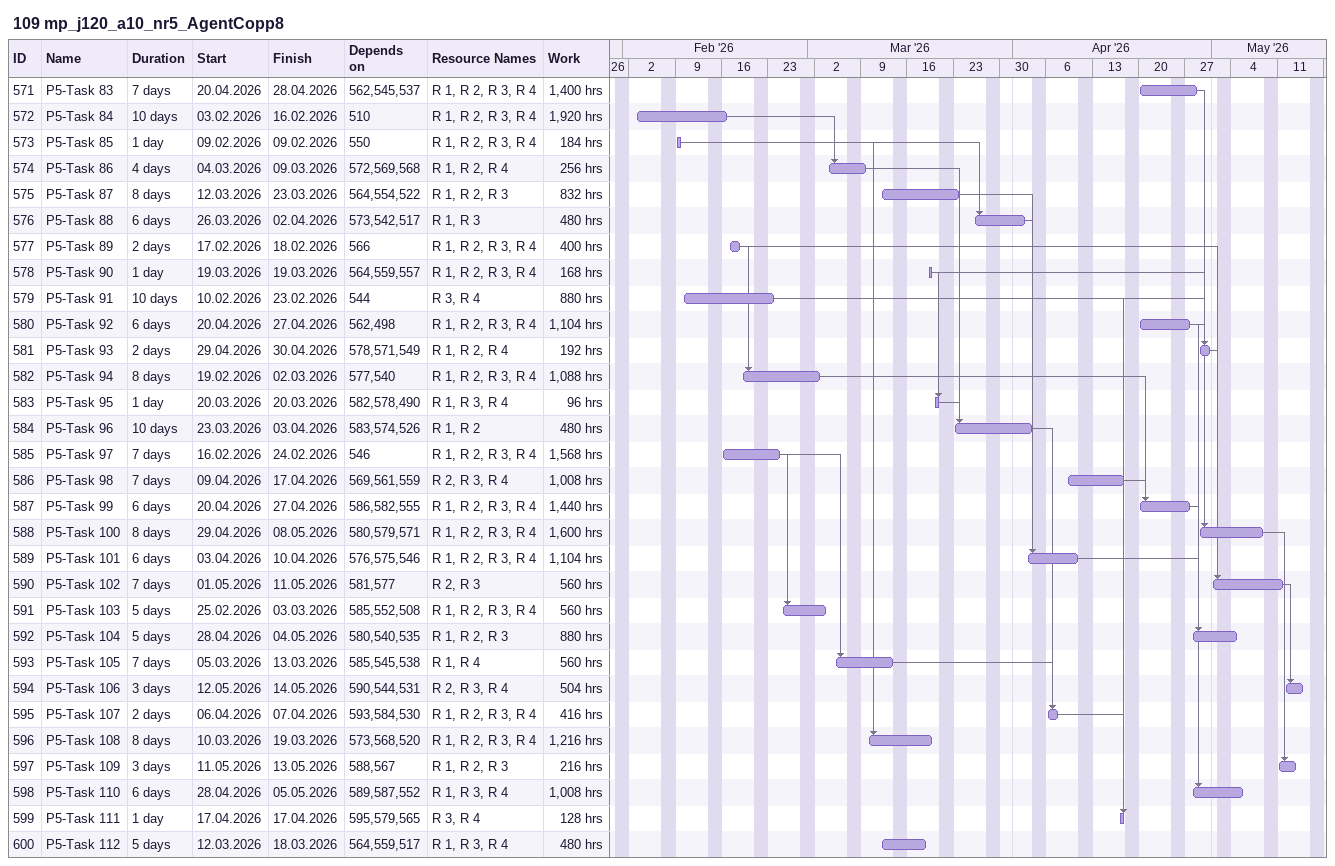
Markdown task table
109 mp_j120_a10_nr5_AgentCopp8

| ID | Task | Duration | Start | Finish | Predecessors | Resources | Work (h) |
|---|---|---|---|---|---|---|---|
| 571 | P5-Task 83 | 7d | 2026-04-20 | 2026-04-28 | 562, 545, 537 | R 1, R 2, R 3, R 4 | 1400 |
| 572 | P5-Task 84 | 10d | 2026-02-03 | 2026-02-16 | 510 | R 1, R 2, R 3, R 4 | 1920 |
| 573 | P5-Task 85 | 1d | 2026-02-09 | 2026-02-09 | 550 | R 1, R 2, R 3, R 4 | 184 |
| 574 | P5-Task 86 | 4d | 2026-03-04 | 2026-03-09 | 572, 569, 568 | R 1, R 2, R 4 | 256 |
| 575 | P5-Task 87 | 8d | 2026-03-12 | 2026-03-23 | 564, 554, 522 | R 1, R 2, R 3 | 832 |
| 576 | P5-Task 88 | 6d | 2026-03-26 | 2026-04-02 | 573, 542, 517 | R 1, R 3 | 480 |
| 577 | P5-Task 89 | 2d | 2026-02-17 | 2026-02-18 | 566 | R 1, R 2, R 3, R 4 | 400 |
| 578 | P5-Task 90 | 1d | 2026-03-19 | 2026-03-19 | 564, 559, 557 | R 1, R 2, R 3, R 4 | 168 |
| 579 | P5-Task 91 | 10d | 2026-02-10 | 2026-02-23 | 544 | R 3, R 4 | 880 |
| 580 | P5-Task 92 | 6d | 2026-04-20 | 2026-04-27 | 562, 498 | R 1, R 2, R 3, R 4 | 1104 |
| 581 | P5-Task 93 | 2d | 2026-04-29 | 2026-04-30 | 578, 571, 549 | R 1, R 2, R 4 | 192 |
| 582 | P5-Task 94 | 8d | 2026-02-19 | 2026-03-02 | 577, 540 | R 1, R 2, R 3, R 4 | 1088 |
| 583 | P5-Task 95 | 1d | 2026-03-20 | 2026-03-20 | 582, 578, 490 | R 1, R 3, R 4 | 96 |
| 584 | P5-Task 96 | 10d | 2026-03-23 | 2026-04-03 | 583, 574, 526 | R 1, R 2 | 480 |
| 585 | P5-Task 97 | 7d | 2026-02-16 | 2026-02-24 | 546 | R 1, R 2, R 3, R 4 | 1568 |
| 586 | P5-Task 98 | 7d | 2026-04-09 | 2026-04-17 | 569, 561, 559 | R 2, R 3, R 4 | 1008 |
| 587 | P5-Task 99 | 6d | 2026-04-20 | 2026-04-27 | 586, 582, 555 | R 1, R 2, R 3, R 4 | 1440 |
| 588 | P5-Task 100 | 8d | 2026-04-29 | 2026-05-08 | 580, 579, 571 | R 1, R 2, R 3, R 4 | 1600 |
| 589 | P5-Task 101 | 6d | 2026-04-03 | 2026-04-10 | 576, 575, 546 | R 1, R 2, R 3, R 4 | 1104 |
| 590 | P5-Task 102 | 7d | 2026-05-01 | 2026-05-11 | 581, 577 | R 2, R 3 | 560 |
| 591 | P5-Task 103 | 5d | 2026-02-25 | 2026-03-03 | 585, 552, 508 | R 1, R 2, R 3, R 4 | 560 |
| 592 | P5-Task 104 | 5d | 2026-04-28 | 2026-05-04 | 580, 540, 535 | R 1, R 2, R 3 | 880 |
| 593 | P5-Task 105 | 7d | 2026-03-05 | 2026-03-13 | 585, 545, 538 | R 1, R 4 | 560 |
| 594 | P5-Task 106 | 3d | 2026-05-12 | 2026-05-14 | 590, 544, 531 | R 2, R 3, R 4 | 504 |
| 595 | P5-Task 107 | 2d | 2026-04-06 | 2026-04-07 | 593, 584, 530 | R 1, R 2, R 3, R 4 | 416 |
| 596 | P5-Task 108 | 8d | 2026-03-10 | 2026-03-19 | 573, 568, 520 | R 1, R 2, R 3, R 4 | 1216 |
| 597 | P5-Task 109 | 3d | 2026-05-11 | 2026-05-13 | 588, 567 | R 1, R 2, R 3 | 216 |
| 598 | P5-Task 110 | 6d | 2026-04-28 | 2026-05-05 | 589, 587, 552 | R 1, R 3, R 4 | 1008 |
| 599 | P5-Task 111 | 1d | 2026-04-17 | 2026-04-17 | 595, 579, 565 | R 3, R 4 | 128 |
| 600 | P5-Task 112 | 5d | 2026-03-12 | 2026-03-18 | 564, 559, 517 | R 1, R 3, R 4 | 480 |
